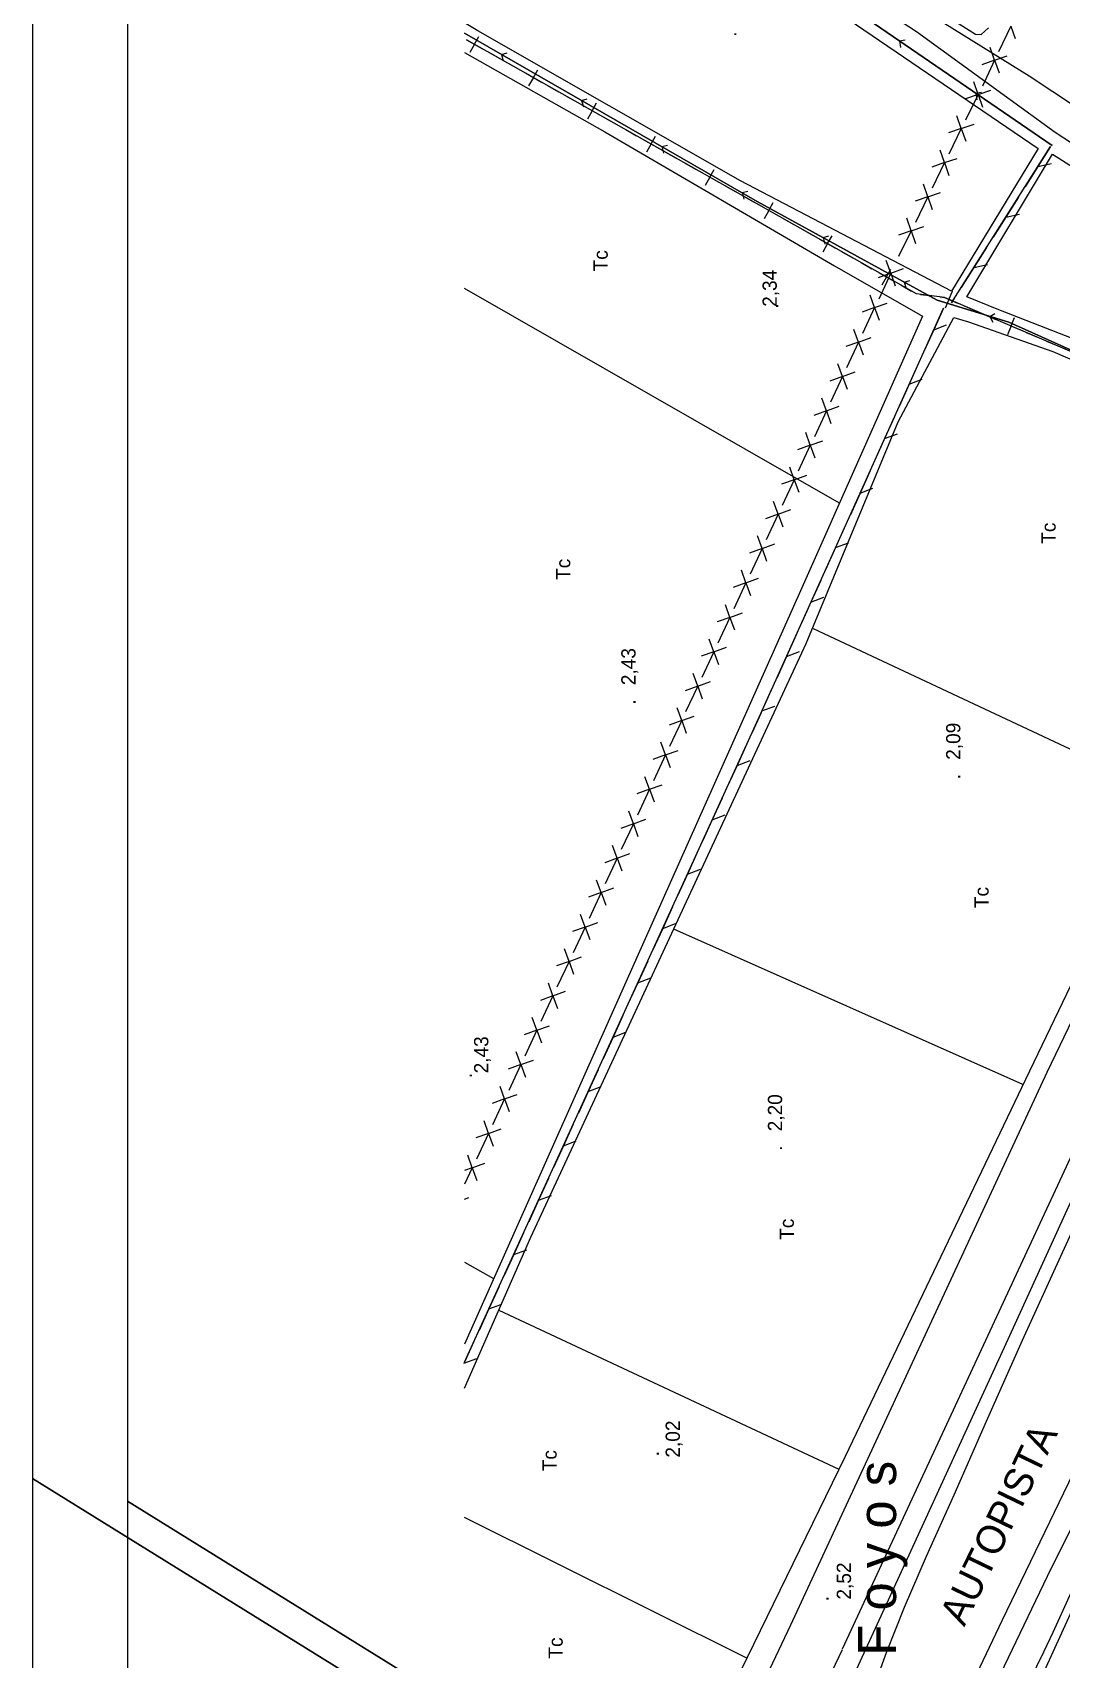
# Model space of a CAD drawing. Extents: x 730854 to 731444, y 4378581 to 4379608.
# Drawn here: x 730854.5 to 730962.9, y 4378927.4 to 4379098.7 of the extents above; entities that cross this region are included whole.
import ezdxf

# ---------------------------------------------------------------- set-up
doc = ezdxf.new("R2010")
doc.units = 0
doc.linetypes.add('DASHED', pattern=[0])
doc.linetypes.add('HIDDEN', pattern=[0])
doc.layers.get('0').update_dxf_attribs({"linetype": 'CONTINUOUS'})
for name, color, linetype in [('11', 7, 'CONTINUOUS'), ('14', 7, 'CONTINUOUS'), ('25', 7, 'CONTINUOUS'), ('27', 7, 'CONTINUOUS'), ('29', 7, 'CONTINUOUS'), ('33', 7, 'CONTINUOUS'), ('36', 7, 'CONTINUOUS'), ('44', 7, 'CONTINUOUS'), ('48', 7, 'CONTINUOUS'), ('50', 7, 'CONTINUOUS'), ('51', 7, 'CONTINUOUS'), ('56', 7, 'CONTINUOUS'), ('8', 7, 'CONTINUOUS'), ('9', 7, 'CONTINUOUS'), ('PATTERN_CLASS', 7, 'CONTINUOUS')]:
    doc.layers.add(name, color=color, linetype=linetype)

msp = doc.modelspace()

# ---------------------------------------------------------------- linework, layer by layer
at = {"layer": '11', "color": 0, "linetype": 'CONTINUOUS'}
msp.add_line((730939.84, 4378928.53), (730966.85, 4378986.73), dxfattribs=at)
for points in [[(730934.4, 4378931.06), (730961.41, 4378989.26), (731000.7, 4379070.89)], [(730900, 4378859.41), (730927.1, 4378915.67), (730934.4, 4378931.06)], [(730900, 4378845.59), (730932.51, 4378913.08), (730939.82, 4378928.48)]]:
    msp.add_lwpolyline(points, dxfattribs=at)
at = {"layer": '14', "color": 0, "linetype": 'CONTINUOUS'}
for points in [[(731165.68, 4379363.71), (731123.98, 4379277.35), (731092.5, 4379212.29), (731060.73, 4379146.06), (731028.61, 4379079.71), (731004.18, 4379029.44), (730980.14, 4378980.16), (730956.62, 4378931.48), (730940.35, 4378897.28)], [(730942.86, 4378923.71), (730944.48, 4378928.17), (730946.36, 4378932.92), (730948.7, 4378938.3), (730951.59, 4378944.75), (730955.02, 4378952.52), (730958.81, 4378961.06), (730962.82, 4378969.9), (730967.25, 4378979.54), (730972.31, 4378990.48), (730977.84, 4379002.31), (730983.67, 4379014.53), (730989.92, 4379027.51), (730996.77, 4379041.69), (731004.25, 4379057.19), (731012.22, 4379073.82), (731020.22, 4379090.58), (731027.8, 4379106.48)]]:
    msp.add_lwpolyline(points, dxfattribs=at)
at = {"layer": '25', "color": 0, "linetype": 'HIDDEN'}
msp.add_lwpolyline([(730952.85, 4378908.13), (730964.58, 4378933.85), (730981.43, 4378969.25), (730995.44, 4378997.31), (731017.73, 4379042.92), (731028.85, 4379067.8), (731039.36, 4379088.59), (731052.05, 4379113.94), (731064.09, 4379138.82), (731078.41, 4379169.88), (731093.27, 4379200.04), (731110.92, 4379236.38), (731132.75, 4379280.9), (731141.61, 4379300.67), (731156.14, 4379329.29)], dxfattribs=at)
at = {"layer": '27', "color": 0, "linetype": 'CONTINUOUS'}
for p, q in [((730903.9, 4379096.44), (730904.49, 4379096.6)), ((730945.83, 4379097.86), (730946.43, 4379097.97)), ((730945.83, 4379097.86), (730945.96, 4379097.17)), ((730903.9, 4379096.44), (730904.08, 4379095.76)), ((730912.35, 4379091.59), (730912.95, 4379091.75)), ((730912.35, 4379091.59), (730912.54, 4379090.91)), ((730953.87, 4379092.34), (730954.47, 4379092.46)), ((730953.87, 4379092.34), (730954, 4379091.65)), ((730920.81, 4379086.73), (730921.4, 4379086.89)), ((730920.81, 4379086.73), (730920.99, 4379086.05)), ((730929.26, 4379081.88), (730929.86, 4379082.04)), ((730929.26, 4379081.88), (730929.45, 4379081.2)), ((730937.79, 4379077.15), (730938.38, 4379077.32)), ((730937.79, 4379077.15), (730937.99, 4379076.47)), ((730946.33, 4379072.45), (730946.92, 4379072.62)), ((730946.33, 4379072.45), (730946.53, 4379071.78)), ((730955.34, 4379068.85), (730955.88, 4379069.14)), ((730955.34, 4379068.85), (730955.67, 4379068.23))]:
    msp.add_line(p, q, dxfattribs=at)
for points in [[(730961.91, 4379086.83), (730913.02, 4379120.36), (730900, 4379129.09)], [(730990.79, 4379052.65), (730977.68, 4379059.1), (730957.35, 4379068.23), (730949.79, 4379070.55), (730930.86, 4379080.96), (730900, 4379098.68)]]:
    msp.add_lwpolyline(points, dxfattribs=at)
at = {"layer": '29', "color": 0, "linetype": 'CONTINUOUS'}
for p, q in [((730961.76, 4379086.73), (730960.42, 4379084.62)), ((730960.42, 4379084.62), (730959.08, 4379082.51)), ((730960.42, 4379084.62), (730961.84, 4379084.94)), ((730958.39, 4379081.42), (730957.05, 4379079.31)), ((730957.05, 4379079.31), (730958.47, 4379079.62)), ((730957.05, 4379079.31), (730955.71, 4379077.2)), ((730955.02, 4379076.1), (730953.68, 4379073.99)), ((730953.68, 4379073.99), (730955.1, 4379074.31)), ((730953.68, 4379073.99), (730952.34, 4379071.88)), ((730950.47, 4379069.73), (730949.44, 4379067.45)), ((730951.65, 4379070.79), (730951.33, 4379070.29)), ((730949.44, 4379067.45), (730948.42, 4379065.17)), ((730949.44, 4379067.45), (730950.8, 4379067.97)), ((730947.88, 4379063.99), (730946.86, 4379061.71)), ((730946.86, 4379061.71), (730945.83, 4379059.44)), ((730946.86, 4379061.71), (730948.21, 4379062.23)), ((730945.3, 4379058.26), (730944.27, 4379055.98)), ((730944.27, 4379055.98), (730943.24, 4379053.7)), ((730944.27, 4379055.98), (730945.63, 4379056.49)), ((730942.71, 4379052.52), (730941.68, 4379050.24)), ((730941.68, 4379050.24), (730943.04, 4379050.76)), ((730941.68, 4379050.24), (730940.66, 4379047.96)), ((730940.13, 4379046.79), (730939.1, 4379044.51)), ((730939.1, 4379044.51), (730938.07, 4379042.23)), ((730939.1, 4379044.51), (730940.46, 4379045.02)), ((730937.54, 4379041.05), (730936.51, 4379038.77)), ((730936.51, 4379038.77), (730935.49, 4379036.49)), ((730936.51, 4379038.77), (730937.87, 4379039.28)), ((730934.95, 4379035.31), (730933.93, 4379033.03)), ((730933.93, 4379033.03), (730935.29, 4379033.55)), ((730933.93, 4379033.03), (730932.9, 4379030.76)), ((730932.37, 4379029.58), (730931.34, 4379027.3)), ((730931.34, 4379027.3), (730932.7, 4379027.81)), ((730929.77, 4379023.85), (730928.73, 4379021.57)), ((730928.73, 4379021.57), (730927.69, 4379019.3)), ((730928.73, 4379021.57), (730930.09, 4379022.08)), ((730927.15, 4379018.13), (730926.11, 4379015.85)), ((730926.11, 4379015.85), (730927.48, 4379016.36)), ((730926.11, 4379015.85), (730925.08, 4379013.58)), ((730924.54, 4379012.4), (730923.5, 4379010.13)), ((730923.5, 4379010.13), (730922.46, 4379007.85)), ((730923.5, 4379010.13), (730924.86, 4379010.64)), ((730921.93, 4379006.68), (730920.89, 4379004.4)), ((730920.89, 4379004.4), (730919.85, 4379002.13)), ((730920.89, 4379004.4), (730922.25, 4379004.91)), ((730919.31, 4379000.96), (730918.27, 4378998.68)), ((730918.27, 4378998.68), (730919.63, 4378999.19)), ((730918.27, 4378998.68), (730917.23, 4378996.41)), ((730916.7, 4378995.23), (730915.66, 4378992.96)), ((730915.66, 4378992.96), (730914.62, 4378990.68)), ((730915.66, 4378992.96), (730917.02, 4378993.47)), ((730914.08, 4378989.51), (730913.05, 4378987.23)), ((730913.05, 4378987.23), (730912.01, 4378984.96)), ((730913.05, 4378987.23), (730914.41, 4378987.74)), ((730911.47, 4378983.78), (730910.43, 4378981.51)), ((730910.43, 4378981.51), (730911.79, 4378982.02)), ((730910.43, 4378981.51), (730909.39, 4378979.24)), ((730908.86, 4378978.06), (730907.82, 4378975.79)), ((730907.82, 4378975.79), (730906.78, 4378973.51)), ((730907.82, 4378975.79), (730909.18, 4378976.29)), ((730906.24, 4378972.34), (730905.2, 4378970.06)), ((730905.2, 4378970.06), (730904.17, 4378967.79)), ((730905.2, 4378970.06), (730906.56, 4378970.57)), ((730903.63, 4378966.61), (730902.59, 4378964.34)), ((730902.59, 4378964.34), (730903.95, 4378964.85)), ((730902.59, 4378964.34), (730901.54, 4378962.07)), ((730901, 4378960.9), (730900, 4378958.73)), ((730899.95, 4378958.63), (730901.32, 4378959.13))]:
    msp.add_line(p, q, dxfattribs=at)
msp.add_lwpolyline([(730931.34, 4379027.3), (730931.22, 4379027.03), (730930.3, 4379025.02)], dxfattribs=at)
at = {"layer": '33', "color": 0, "linetype": 'CONTINUOUS'}
for p, q in [((730957.57, 4379099.43), (730956.28, 4379096.72)), ((730957.57, 4379099.43), (730958.04, 4379098.1)), ((730955.86, 4379095.82), (730955.38, 4379097.15)), ((730955.86, 4379095.82), (730954.52, 4379095.34)), ((730955.86, 4379095.82), (730954.57, 4379093.11)), ((730955.86, 4379095.82), (730957.19, 4379096.29)), ((730955.86, 4379095.82), (730956.33, 4379094.49)), ((730954.11, 4379092.22), (730953.66, 4379093.56)), ((730954.11, 4379092.22), (730952.78, 4379091.76)), ((730954.11, 4379092.22), (730952.79, 4379089.52)), ((730954.11, 4379092.22), (730955.45, 4379092.67)), ((730954.11, 4379092.22), (730954.57, 4379090.88)), ((730952.35, 4379088.63), (730951.89, 4379089.96)), ((730952.35, 4379088.63), (730951.01, 4379088.17)), ((730952.35, 4379088.63), (730951.03, 4379085.93)), ((730952.35, 4379088.63), (730953.69, 4379089.08)), ((730952.35, 4379088.63), (730952.81, 4379087.29)), ((730950.59, 4379085.04), (730950.13, 4379086.37)), ((730950.59, 4379085.04), (730949.25, 4379084.58)), ((730950.59, 4379085.04), (730949.27, 4379082.34)), ((730950.59, 4379085.04), (730951.93, 4379085.49)), ((730950.59, 4379085.04), (730951.05, 4379083.7)), ((730948.83, 4379081.44), (730947.49, 4379080.99)), ((730948.83, 4379081.44), (730947.51, 4379078.75)), ((730948.83, 4379081.44), (730948.37, 4379082.78)), ((730948.83, 4379081.44), (730950.17, 4379081.9)), ((730948.83, 4379081.44), (730949.28, 4379080.11)), ((730947.06, 4379077.85), (730945.73, 4379077.4)), ((730947.06, 4379077.85), (730945.74, 4379075.16)), ((730947.06, 4379077.85), (730946.61, 4379079.19)), ((730947.06, 4379077.85), (730948.4, 4379078.31)), ((730947.06, 4379077.85), (730947.52, 4379076.52)), ((730944.92, 4379073.39), (730944.43, 4379074.72)), ((730944.92, 4379073.39), (730943.59, 4379072.91)), ((730944.92, 4379073.39), (730943.65, 4379070.68)), ((730944.92, 4379073.39), (730946.25, 4379073.88)), ((730944.92, 4379073.39), (730945.4, 4379072.06)), ((730943.22, 4379069.77), (730942.74, 4379071.1)), ((730943.22, 4379069.77), (730941.89, 4379069.29)), ((730943.22, 4379069.77), (730941.95, 4379067.05)), ((730943.22, 4379069.77), (730944.55, 4379070.25)), ((730943.22, 4379069.77), (730943.7, 4379068.44)), ((730941.53, 4379066.15), (730941.04, 4379067.48)), ((730941.53, 4379066.15), (730940.2, 4379065.67)), ((730941.53, 4379066.15), (730940.26, 4379063.43)), ((730941.53, 4379066.15), (730942.86, 4379066.63)), ((730941.53, 4379066.15), (730942.01, 4379064.82)), ((730939.83, 4379062.52), (730938.5, 4379062.04)), ((730939.83, 4379062.52), (730938.56, 4379059.81)), ((730939.83, 4379062.52), (730939.35, 4379063.85)), ((730939.83, 4379062.52), (730941.16, 4379063.01)), ((730939.83, 4379062.52), (730940.31, 4379061.19)), ((730938.14, 4379058.9), (730936.81, 4379058.42)), ((730938.14, 4379058.9), (730936.87, 4379056.18)), ((730938.14, 4379058.9), (730937.66, 4379060.23)), ((730938.14, 4379058.9), (730939.47, 4379059.38)), ((730938.14, 4379058.9), (730938.62, 4379057.57)), ((730936.44, 4379055.28), (730935.96, 4379056.61)), ((730936.44, 4379055.28), (730937.77, 4379055.76)), ((730936.44, 4379055.28), (730935.11, 4379054.8)), ((730936.44, 4379055.28), (730935.17, 4379052.56)), ((730936.44, 4379055.28), (730936.93, 4379053.95)), ((730934.75, 4379051.65), (730934.27, 4379052.98)), ((730934.75, 4379051.65), (730936.08, 4379052.14)), ((730934.75, 4379051.65), (730933.42, 4379051.17)), ((730934.75, 4379051.65), (730933.48, 4379048.94)), ((730934.75, 4379051.65), (730935.23, 4379050.33)), ((730933.05, 4379048.03), (730932.57, 4379049.36)), ((730933.05, 4379048.03), (730931.72, 4379047.55)), ((730933.05, 4379048.03), (730931.78, 4379045.31)), ((730933.05, 4379048.03), (730934.38, 4379048.51)), ((730933.05, 4379048.03), (730933.54, 4379046.7)), ((730931.36, 4379044.41), (730930.88, 4379045.74)), ((730931.36, 4379044.41), (730930.03, 4379043.93)), ((730931.36, 4379044.41), (730930.09, 4379041.69)), ((730931.36, 4379044.41), (730932.69, 4379044.89)), ((730931.36, 4379044.41), (730931.84, 4379043.08)), ((730929.66, 4379040.78), (730929.18, 4379042.11)), ((730929.66, 4379040.78), (730928.33, 4379040.3)), ((730929.66, 4379040.78), (730928.39, 4379038.07)), ((730929.66, 4379040.78), (730930.99, 4379041.27)), ((730929.66, 4379040.78), (730930.15, 4379039.46)), ((730927.97, 4379037.16), (730927.49, 4379038.49)), ((730927.97, 4379037.16), (730926.64, 4379036.68)), ((730927.97, 4379037.16), (730926.7, 4379034.44)), ((730927.97, 4379037.16), (730929.3, 4379037.64)), ((730927.97, 4379037.16), (730928.45, 4379035.83)), ((730926.27, 4379033.54), (730925.79, 4379034.87)), ((730926.27, 4379033.54), (730924.95, 4379033.06)), ((730926.27, 4379033.54), (730925, 4379030.82)), ((730926.27, 4379033.54), (730927.6, 4379034.02)), ((730926.27, 4379033.54), (730926.76, 4379032.21)), ((730924.58, 4379029.91), (730923.25, 4379029.43)), ((730924.58, 4379029.91), (730923.31, 4379027.2)), ((730924.58, 4379029.91), (730924.1, 4379031.24)), ((730924.58, 4379029.91), (730925.91, 4379030.4)), ((730924.58, 4379029.91), (730925.06, 4379028.59)), ((730922.89, 4379026.29), (730921.56, 4379025.81)), ((730922.89, 4379026.29), (730921.61, 4379023.57)), ((730922.89, 4379026.29), (730922.4, 4379027.62)), ((730922.89, 4379026.29), (730924.22, 4379026.77)), ((730922.89, 4379026.29), (730923.37, 4379024.96)), ((730921.19, 4379022.67), (730920.71, 4379024)), ((730921.19, 4379022.67), (730922.52, 4379023.15)), ((730921.19, 4379022.67), (730919.86, 4379022.19)), ((730921.19, 4379022.67), (730919.92, 4379019.95)), ((730921.19, 4379022.67), (730921.67, 4379021.34)), ((730919.5, 4379019.05), (730919.01, 4379020.37)), ((730919.5, 4379019.05), (730920.83, 4379019.53)), ((730919.5, 4379019.05), (730918.17, 4379018.56)), ((730919.5, 4379019.05), (730918.23, 4379016.33)), ((730919.5, 4379019.05), (730919.98, 4379017.72)), ((730917.8, 4379015.42), (730917.32, 4379016.75)), ((730917.8, 4379015.42), (730916.47, 4379014.94)), ((730917.8, 4379015.42), (730916.53, 4379012.7)), ((730917.8, 4379015.42), (730919.13, 4379015.9)), ((730917.8, 4379015.42), (730918.28, 4379014.09)), ((730916.11, 4379011.8), (730915.62, 4379013.13)), ((730916.11, 4379011.8), (730914.78, 4379011.32)), ((730916.11, 4379011.8), (730914.84, 4379009.08)), ((730916.11, 4379011.8), (730917.44, 4379012.28)), ((730916.11, 4379011.8), (730916.59, 4379010.47)), ((730914.41, 4379008.18), (730913.93, 4379009.5)), ((730914.41, 4379008.18), (730913.08, 4379007.69)), ((730914.41, 4379008.18), (730913.14, 4379005.46)), ((730914.41, 4379008.18), (730915.74, 4379008.66)), ((730914.41, 4379008.18), (730914.89, 4379006.85)), ((730912.72, 4379004.55), (730912.24, 4379005.88)), ((730912.72, 4379004.55), (730911.39, 4379004.07)), ((730912.72, 4379004.55), (730911.45, 4379001.83)), ((730912.72, 4379004.55), (730914.05, 4379005.03)), ((730912.72, 4379004.55), (730913.2, 4379003.22)), ((730911.02, 4379000.93), (730909.69, 4379000.45)), ((730911.02, 4379000.93), (730909.75, 4378998.21)), ((730911.02, 4379000.93), (730910.54, 4379002.26)), ((730911.02, 4379000.93), (730912.35, 4379001.41)), ((730911.02, 4379000.93), (730911.5, 4378999.6)), ((730909.33, 4378997.31), (730908, 4378996.82)), ((730909.33, 4378997.31), (730908.06, 4378994.59)), ((730909.33, 4378997.31), (730908.85, 4378998.64)), ((730909.33, 4378997.31), (730910.66, 4378997.79)), ((730909.33, 4378997.31), (730909.81, 4378995.98)), ((730907.63, 4378993.68), (730907.15, 4378995.01)), ((730907.63, 4378993.68), (730908.96, 4378994.16)), ((730907.63, 4378993.68), (730906.3, 4378993.2)), ((730907.63, 4378993.68), (730906.36, 4378990.96)), ((730907.63, 4378993.68), (730908.12, 4378992.35)), ((730905.94, 4378990.06), (730905.46, 4378991.39)), ((730905.94, 4378990.06), (730907.27, 4378990.54)), ((730905.94, 4378990.06), (730904.61, 4378989.58)), ((730905.94, 4378990.06), (730904.67, 4378987.34)), ((730905.94, 4378990.06), (730906.42, 4378988.73)), ((730904.24, 4378986.44), (730903.76, 4378987.77)), ((730904.24, 4378986.44), (730905.57, 4378986.92)), ((730904.24, 4378986.44), (730902.91, 4378985.95)), ((730904.24, 4378986.44), (730902.97, 4378983.72)), ((730904.24, 4378986.44), (730904.73, 4378985.11)), ((730902.55, 4378982.81), (730902.07, 4378984.14)), ((730902.55, 4378982.81), (730901.21, 4378982.34)), ((730902.55, 4378982.81), (730901.26, 4378980.1)), ((730902.55, 4378982.81), (730903.88, 4378983.29)), ((730902.55, 4378982.81), (730903.02, 4378981.48)), ((730900.83, 4378979.2), (730900.36, 4378980.53)), ((730900.83, 4378979.2), (730900, 4378978.91)), ((730900.83, 4378979.2), (730900, 4378977.46)), ((730900.83, 4378979.2), (730902.16, 4378979.67)), ((730900.83, 4378979.2), (730901.31, 4378977.87)), ((730900, 4378975.9), (730900.45, 4378976.06))]:
    msp.add_line(p, q, dxfattribs=at)
at = {"layer": '44', "color": 0, "linetype": 'CONTINUOUS'}
for points in [[(730959.56, 4378925.19), (730961.05, 4378928.21), (730962.03, 4378930.29), (730973.16, 4378954.75), (730973.5, 4378955.39), (730974.76, 4378958), (730975.5, 4378959.75), (730998.99, 4379007.86), (730999.34, 4379008.59), (731001.04, 4379012.31), (731001.33, 4379012.92), (731014.7, 4379041.35), (731015.04, 4379041.98), (731016.56, 4379045.03), (731019.1, 4379050.34), (731019.76, 4379051.8), (731038.36, 4379089.73), (731038.91, 4379090.85), (731039.49, 4379092.06), (731062.98, 4379141.34)], [(730951.84, 4379099.84), (730953.85, 4379098.57), (730954.46, 4379098.53), (730955.2, 4379099.23)]]:
    msp.add_lwpolyline(points, dxfattribs=at)
at = {"layer": '51', "color": 0, "linetype": 'CONTINUOUS'}
for p, q in [((730939.52, 4379049.19), (730900, 4379071.79)), ((730936.75, 4379036), (730973.61, 4379018.68)), ((730958.84, 4378987.95), (730922.05, 4379004.34)), ((730900, 4378969.25), (730903.07, 4378967.52)), ((730903.61, 4378964.22), (730939.46, 4378947.47)), ((730929.75, 4378927.56), (730900, 4378942.38))]:
    msp.add_line(p, q, dxfattribs=at)
for points in [[(730900, 4379127.52), (730917.11, 4379116.05), (730960.45, 4379086.54), (730951.31, 4379071.52), (730929.08, 4379083.12), (730901.4, 4379098.92), (730900, 4379099.75)], [(730900, 4379096.65), (730914.78, 4379088.27), (730938.98, 4379074.17), (730948.26, 4379068.87), (730935.55, 4379040.26), (730918.02, 4379001.02), (730900, 4378960.63)], [(730994.91, 4379064.21), (730994.67, 4379063.53), (730993.13, 4379059.84), (730992.03, 4379057.56), (730991.03, 4379055.81), (730990.41, 4379055.12), (730982.68, 4379058.32), (730969.72, 4379064.3), (730956.29, 4379069.53), (730952.95, 4379070.91), (730961.96, 4379085.92), (730978.36, 4379075.54), (730991.63, 4379067.52), (730994.91, 4379064.21)], [(730945.7, 4379057.73), (730951.57, 4379068.73), (730953.1, 4379068.28), (730961.98, 4379065.15), (730968.97, 4379062.14), (730975.09, 4379058.81), (730980.79, 4379055.85), (730985.22, 4379053.63), (730989.1, 4379051.63), (730974.69, 4379020.92), (730959.11, 4378988.51), (730940.12, 4378948.81), (730927.71, 4378923.38), (730919.74, 4378908.62), (730900, 4378919.55)], [(730900, 4378956), (730906.99, 4378971.89), (730936.02, 4379034.42), (730945.7, 4379057.73)]]:
    msp.add_lwpolyline(points, dxfattribs=at)
at = {"layer": '56', "color": 0, "linetype": 'CONTINUOUS'}
for p, q in [((730901.07, 4379097.51), (730901.53, 4379098.33)), ((730900.22, 4379097.99), (730901.92, 4379097.03)), ((730901.07, 4379097.51), (730900.57, 4379096.64)), ((730902.57, 4379096.66), (730903.72, 4379096.01)), ((730904.6, 4379095.52), (730905.74, 4379094.87)), ((730907.27, 4379094.01), (730907.73, 4379094.83)), ((730906.42, 4379094.49), (730908.12, 4379093.53)), ((730907.27, 4379094.01), (730906.77, 4379093.13)), ((730908.77, 4379093.16), (730909.92, 4379092.51)), ((730910.8, 4379092.02), (730911.94, 4379091.37)), ((730912.62, 4379090.99), (730914.32, 4379090.03)), ((730913.47, 4379090.51), (730912.97, 4379089.63)), ((730913.47, 4379090.51), (730913.93, 4379091.33)), ((730914.97, 4379089.66), (730916.12, 4379089.01)), ((730917, 4379088.52), (730918.14, 4379087.87)), ((730918.82, 4379087.49), (730920.52, 4379086.53)), ((730919.67, 4379087.01), (730919.17, 4379086.13)), ((730919.67, 4379087.01), (730920.13, 4379087.83)), ((730921.17, 4379086.16), (730922.32, 4379085.51)), ((730923.19, 4379085.02), (730924.34, 4379084.37)), ((730925.02, 4379083.99), (730926.72, 4379083.03)), ((730925.87, 4379083.51), (730925.37, 4379082.63)), ((730925.87, 4379083.51), (730926.33, 4379084.33)), ((730927.37, 4379082.66), (730928.52, 4379082.01)), ((730929.39, 4379081.52), (730930.54, 4379080.87)), ((730931.22, 4379080.49), (730932.92, 4379079.53)), ((730932.07, 4379080.01), (730931.57, 4379079.13)), ((730932.07, 4379080.01), (730932.53, 4379080.83)), ((730933.57, 4379079.16), (730934.72, 4379078.51)), ((730935.59, 4379078.02), (730936.74, 4379077.37)), ((730937.42, 4379076.99), (730939.11, 4379076.03)), ((730938.27, 4379076.51), (730937.77, 4379075.63)), ((730938.27, 4379076.51), (730938.73, 4379077.33)), ((730939.77, 4379075.66), (730940.92, 4379075.01)), ((730941.79, 4379074.52), (730942.94, 4379073.87)), ((730943.62, 4379073.49), (730945.31, 4379072.53)), ((730944.47, 4379073.01), (730943.97, 4379072.13)), ((730944.47, 4379073.01), (730944.93, 4379073.83)), ((730945.97, 4379072.16), (730947.12, 4379071.51)), ((730948.04, 4379071.17), (730949.35, 4379071)), ((730951.05, 4379070.64), (730951.42, 4379071.51)), ((730951.05, 4379070.64), (730950.65, 4379069.72)), ((730952.64, 4379069.97), (730953.85, 4379069.45)), ((730954.77, 4379069.05), (730955.99, 4379068.53)), ((730956.7, 4379068.23), (730958.49, 4379067.46)), ((730957.6, 4379067.85), (730957.2, 4379066.92)), ((730957.6, 4379067.85), (730957.97, 4379068.72)), ((730959.18, 4379067.17), (730960.39, 4379066.65)), ((730961.32, 4379066.25), (730962.53, 4379065.74))]:
    msp.add_line(p, q, dxfattribs=at)
msp.add_lwpolyline([(730950.12, 4379070.91), (730950.57, 4379070.85), (730951.95, 4379070.26)], dxfattribs=at)
at = {"layer": '8', "color": 0, "linetype": 'CONTINUOUS'}
msp.add_lwpolyline([(730997.6, 4379064.45), (730996.02, 4379065.69), (730981.01, 4379075.92), (730962.23, 4379088.21), (730947.64, 4379098.82), (730922.71, 4379115.11), (730900, 4379130.57)], dxfattribs=at)
at = {"layer": '8', "color": 0, "linetype": 'DASHED'}
msp.add_lwpolyline([(730949.76, 4379101.03), (730950.63, 4379099.71), (730959.49, 4379094.19), (730974.24, 4379084.44), (730990.25, 4379075.13), (730996.33, 4379071.69), (731000.23, 4379069.9)], dxfattribs=at)
at = {"layer": '9', "color": 0, "linetype": 'HIDDEN'}
for points in [[(730950.73, 4378913.87), (730961.87, 4378937.08), (730970.87, 4378955), (730979.7, 4378972.94), (730988.45, 4378991.05), (730997.4, 4379010.21), (731006.5, 4379028.28), (731015.94, 4379048.46), (731025.15, 4379067.59), (731032.89, 4379083.94), (731041, 4379100.83), (731047.7, 4379114.56), (731056.48, 4379133.16), (731066.01, 4379152.92), (731076.12, 4379174.03), (731086.69, 4379194.38), (731097.27, 4379215.67), (731105.76, 4379234.62), (731114.97, 4379254.33), (731125.14, 4379274.67), (731137.51, 4379301.21), (731145.65, 4379317.46), (731155.3, 4379338.09), (731165.92, 4379359.84)], [(731071.71, 4379201.89), (731071.76, 4379201.82), (731068.05, 4379192.42), (731062.7, 4379179.85), (731053.21, 4379162.09), (731043.84, 4379144.26), (731036.93, 4379128.96), (731029.58, 4379112.89), (731018.99, 4379091.98), (731011.78, 4379077.17), (731002.67, 4379058.42), (730994.61, 4379039.73), (730989.78, 4379031.53), (730981.22, 4379012.67), (730970.81, 4378990.81), (730957.25, 4378961.1), (730941.1, 4378925.94), (730930.97, 4378904.16)]]:
    msp.add_lwpolyline(points, dxfattribs=at)
at = {"layer": 'PATTERN_CLASS', "color": 0, "linetype": 'DASHED'}
msp.add_line((730951.33, 4379070.29), (730961.76, 4379086.73), dxfattribs=at)
at = {"layer": 'PATTERN_CLASS', "color": 0, "linetype": 'CONTINUOUS'}
for points in [[(730900, 4379129.09), (730913.02, 4379120.36), (730961.91, 4379086.83)], [(730900, 4379098.68), (730930.86, 4379080.96), (730949.79, 4379070.55), (730957.35, 4379068.23), (730977.68, 4379059.1), (730990.79, 4379052.65)], [(731071.87, 4379012.55), (731041.36, 4379030.15), (730991.74, 4379052.15), (730966.01, 4379064.25), (730950.57, 4379070.85), (730947.63, 4379071.22), (730900.22, 4379097.99)]]:
    msp.add_lwpolyline(points, dxfattribs=at)
at = {"layer": 'PATTERN_CLASS', "color": 0, "linetype": 'DASHED'}
msp.add_lwpolyline([(730900, 4378958.73), (730902.59, 4378964.34), (730931.22, 4379027.03), (730950.47, 4379069.73)], dxfattribs=at)

# ---------------------------------------------------------------- texts
at = {"layer": '36', "color": 0, "linetype": 'CONTINUOUS'}
for p in [(730915.1, 4379073.59), (730962.29, 4379044.91), (730911.15, 4379041.1), (730955.23, 4379006.54), (730934.71, 4378971.61), (730909.72, 4378947.24), (730910.36, 4378927.51)]:
    msp.add_text('Tc', height=1.5, rotation=90, dxfattribs=at).set_placement(p)
at = {"layer": '48', "color": 0, "linetype": 'CONTINUOUS'}
for s, p in [('.', (730928.66, 4379098.29)), (' 2,34', (730932.91, 4379069.3)), ('.', (730933.07, 4379069.67)), (' 2,43', (730918.03, 4379029.46)), ('.', (730918.03, 4379027.96)), (' 2,09', (730952.25, 4379021.6)), ('.', (730952.25, 4379020.1)), (' 2,43', (730902.52, 4378988.58)), ('.', (730900.79, 4378988.64)), (' 2,20', (730933.47, 4378982.48)), ('.', (730933.47, 4378980.98)), (' 2,02', (730922.7, 4378948.12)), ('.', (730920.5, 4378948.81)), (' 2,52', (730940.73, 4378933.17)), ('.', (730938.38, 4378933.55))]:
    msp.add_text(s, height=1.5, rotation=90, dxfattribs=at).set_placement(p)
at = {"layer": '50', "color": 0, "linetype": 'CONTINUOUS'}
for s, height, rotation, p in [('AUTOPISTA', 3, 64.2122, (730952.67, 4378930.79)), ('T e r m i  n o                     M u n i  c i  p a l                             d e                    F o y o s', 4, 90, (730945.48, 4378748.88))]:
    msp.add_text(s, height=height, rotation=rotation, dxfattribs=at).set_placement(p)

# ---------------------------------------------------------------- meshes
at = {"color": 0, "linetype": 'CONTINUOUS'}
mesh = msp.add_polyface(dxfattribs=at)
corners = [(730854.5, 4378581), (730854.5, 4378581), (730854.5, 4378771.96), (731162.5, 4378581), (730854.5, 4378946.49), (731444, 4378581), (730854.5, 4379607.5), (731444, 4379242.01), (731444, 4379607.5)]
mesh.append_faces([[corners[k] for k in face] for face in [(0, 1, 3, 2), (2, 3, 5, 4), (4, 5, 7, 6), (6, 7, 8, 8)]], dxfattribs={"vtx0": -1, "vtx2": -1, "color": 0})
mesh = msp.add_polyface(dxfattribs=at)
corners = [(730864.5, 4378591), (730864.5, 4378591), (730864.5, 4378775.76), (731162.5, 4378591), (730864.5, 4378944.09), (731434, 4378591), (730864.5, 4379411), (731434, 4379057.91), (731162.5, 4379411), (731434, 4379242.67), (731434, 4379411)]
mesh.append_faces([[corners[k] for k in face] for face in [(0, 1, 3, 2), (2, 3, 5, 4), (4, 5, 7, 6), (6, 7, 9, 8), (8, 9, 10, 10)]], dxfattribs={"vtx0": -1, "vtx2": -1, "color": 0})

doc.saveas('drawing.dxf')
